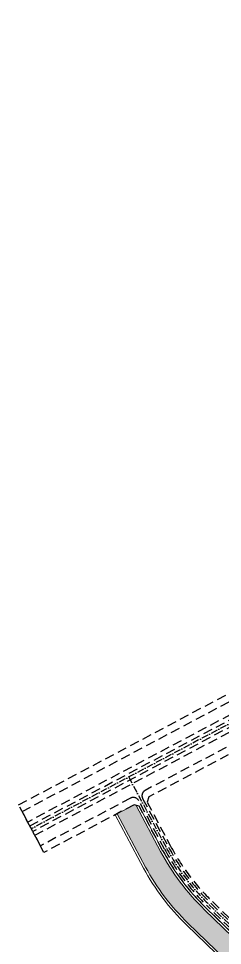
# Model space of a CAD drawing. Header units: metres. Extents: x 566631 to 571261, y 2062953 to 2068466.
# Drawn here: x 567442 to 567714, y 2067196 to 2068434 of the extents above; entities that cross this region are included whole.
import ezdxf

# ---------------------------------------------------------------- set-up
doc = ezdxf.new("R2010")
doc.units = ezdxf.units.M
doc.linetypes.add('ACAD_ISO10W100', pattern=[18.5, 12, -3, 0.5, -3])
doc.linetypes.add('HIDDEN', pattern=[0.375, 0.25, -0.125])
doc.layers.add('datKeSog', color=251, linetype='CONTINUOUS', lineweight=13)
doc.layers.add('datMatNc', color=150, linetype='CONTINUOUS', lineweight=13)
for name, color, linetype in [('hacth sdd', 8, 'CONTINUOUS'), ('LogDg phu', 7, 'CONTINUOUS'), ('TimDg', 222, 'CONTINUOUS'), ('ViaHeSphu', 32, 'CONTINUOUS')]:
    doc.layers.add(name, color=color, linetype=linetype)

msp = doc.modelspace()

# ---------------------------------------------------------------- hatches: boundary and pattern name
at = {"layer": 'hacth sdd'}
h = msp.add_hatch(dxfattribs=at)
h.set_pattern_fill('DASH', color=152, scale=0.5, style=0)
h.set_pattern_definition([(0, (0, 0), (1.5875, 1.5875), [1.5875, -1.5875])])
edge = h.paths.add_edge_path()
edge.add_line((568089.4094906903, 2066606.831562368), (568096.5534857743, 2066646.555895337))
edge.add_arc((568006.9902945282, 2066662.662874363), 90.99999999747935, 349.8049466083057, 354.593269157797)
edge.add_line((568097.5854266373, 2066654.088375097), (568099.9712974422, 2066679.296643715))
edge.add_arc((568009.3761653308, 2066687.871142982), 90.99999999981577, 354.5932691577892, 369.1421477394828)
edge.add_line((568099.2202101543, 2066702.329621799), (568098.6472853306, 2066705.889739305))
edge.add_arc((568048.2951283458, 2066697.786635786), 50.99999999661144, 9.142147746888547, 24.27248815783677)
edge.add_line((568094.7867675783, 2066718.751546497), (568044.0837223955, 2066831.190264559))
edge.add_arc((568189.0282447147, 2066896.551456779), 158.9999999964824, 198.0536729360422, 204.2724881581285, ccw=False)
edge.add_line((568037.8563519213, 2066847.276119864), (568032.5747542637, 2066863.479542607))
edge.add_arc((567898.516660653, 2066819.782545717), 140.9999999990662, 18.05367293684977, 27.95123354725435)
edge.add_line((568023.0685674539, 2066885.872049513), (567997.6486762641, 2066933.778233347))
edge.add_arc((567873.0967694623, 2066867.688729551), 140.9999999997684, 27.9512335469934, 42.53662133799664)
edge.add_line((567976.9919672, 2066963.01337425), (567951.3311628575, 2066990.981318418))
edge.add_line((567951.3311628575, 2066990.981318418), (567689.8956428984, 2067243.945485724))
edge.add_arc((567906.8503208783, 2067468.165617967), 312.0000000002941, 207.9784266503596, 225.9434859584289, ccw=False)
edge.add_line((567631.3155397438, 2067321.794226003), (567598.6472911579, 2067383.290113986))
edge.add_line((567598.6472911579, 2067383.290113986), (567595.9427644068, 2067384.11808443))
edge.add_line((567595.9427644068, 2067384.11808443), (567573.44567074, 2067372.167030913))
edge.add_line((567573.44567074, 2067372.167030913), (567611.3271069421, 2067300.85765076))
edge.add_arc((567876.2643964944, 2067441.599373803), 300.0000000005672, 207.9784266505278, 225.9434859586242)
edge.add_line((567667.6541292066, 2067226.0030928), (567890.3890136704, 2067010.485535789))
edge.add_line((567890.3890136704, 2067010.485535789), (567955.4795541393, 2066935.546288197))
edge.add_arc((567872.0548541446, 2066863.08547513), 110.4999999977253, 28.05827048332219, 40.97684428070818, ccw=False)
edge.add_line((567969.5677535841, 2066915.061281448), (568054.6304946976, 2066755.473290268))
edge.add_arc((567957.1175952578, 2066703.497483949), 110.4999999984394, -4.937905462087315, 28.058270483798083, ccw=False)
edge.add_line((568067.2074820693, 2066693.986079136), (568053.8780515629, 2066539.704401028))
edge.add_line((568053.8780515629, 2066539.704401028), (568053.3664489492, 2066526.851457733))
edge.add_line((568053.3664489492, 2066526.851457733), (568058.1642466432, 2066521.895486345))
edge.add_line((568058.1642466432, 2066521.895486345), (568077.6576209503, 2066522.03881998))
edge.add_line((568077.6576209503, 2066522.03881998), (568081.7841965083, 2066526.06377207))
edge.add_line((568081.7841965083, 2066526.06377207), (568082.0970106234, 2066535.749517252))
edge.add_arc((568290.9880967231, 2066529.003099807), 209.0000000005824, 173.5977105298602, 178.150199018571, ccw=False)
edge.add_line((568083.291532704, 2066552.30840596), (568089.4094906903, 2066606.831562368))

# ---------------------------------------------------------------- linework, layer by layer
at = {"layer": 'datKeSog'}
msp.add_lwpolyline([(567953.4813822815, 2066993.075242072), (567691.9817455711, 2067246.101448534, -0.0785483068176893), (567633.96491264, 2067323.201643232), (567602.7040812839, 2067382.048158321), (567598.6472911579, 2067383.290113986), (567631.3155397444, 2067321.794226002, 0.07854830681785392), (567689.8956428984, 2067243.945485724), (567951.331162859, 2066990.981318422)], format="xyb", dxfattribs=at)
msp.add_lwpolyline([(567573.4456707399, 2067372.167030912), (567570.7962978446, 2067370.759613682), (567608.6777340465, 2067299.45023353, 0.07854830681870029), (567665.5680265334, 2067223.84712999), (567888.2094084307, 2067008.420045763), (567953.2146301575, 2066933.579026304, -0.05642768786353271), (567966.9203445495, 2066913.650173584), (568051.9830856629, 2066754.062182404, -0.1449760631686074), (568064.2186163638, 2066694.244307321), (568050.8831939668, 2066539.893275991), (568050.4826454618, 2066529.830334393), (568053.3664489493, 2066526.851457733), (568053.878051563, 2066539.704401027), (568067.2074820693, 2066693.986079137, 0.1449760631665236), (568054.6304946976, 2066755.473290268), (567969.5677535838, 2066915.061281449, 0.05642768786245987), (567955.4795541393, 2066935.546288197), (567890.3890136726, 2067010.48553579), (567667.6541292054, 2067226.003092801, -0.07854830681780736), (567611.3271069421, 2067300.85765076)], format="xyb", close=True, dxfattribs=at)
at = {"layer": 'datMatNc'}
msp.add_lwpolyline([(567951.3311628575, 2066990.981318418), (567689.8956428984, 2067243.945485724, -0.07854830681910788), (567631.3155397438, 2067321.794226003), (567598.6472911579, 2067383.290113986), (567595.9427644068, 2067384.11808443), (567573.44567074, 2067372.167030913), (567611.3271069421, 2067300.85765076, 0.07854830681919123), (567667.6541292066, 2067226.0030928), (567890.3890136704, 2067010.485535789)], format="xyb", dxfattribs=at)
at = {"layer": 'LogDg phu', "linetype": 'HIDDEN', "ltscale": 50}
for points in [[(568138.9654408175, 2067724.673946846), (567454.278081313, 2067360.949841094), (567446.7718560821, 2067375.079829873), (568112.6813174268, 2067728.828617518, 0.383087992672182)], [(567940.2346990369, 2067010.067159164), (567694.0678482584, 2067248.25741133, -0.0785483068464243), (567636.6142855354, 2067324.609060463), (567602.0694806462, 2067389.637445631, 0.4142135623633516), (567591.251373644, 2067392.949327405), (567471.1670880802, 2067329.157366344), (567463.6608628493, 2067343.287355123), (568146.4434799729, 2067705.999611147)], [(568084.8612063822, 2067351.835601005, 0.3857000129483844), (568089.3594234255, 2067361.59269972), (568012.955237145, 2067604.913335437, 0.4692103096837983), (568000.1463557569, 2067610.165199229), (567610.6801082082, 2067403.270387099, 0.4142135623790936), (567607.3682264346, 2067392.452280097), (567641.9130313266, 2067327.423894923, 0.0785483068464029), (567698.240053604, 2067252.56933695), (567737.7776825039, 2067214.312854538, 0.2968628235798705), (567746.3478648246, 2067212.648823803), (567992.3687021811, 2067312.448867513), (568084.8612063822, 2067351.835601004)]]:
    msp.add_lwpolyline(points, format="xyb", dxfattribs=at)
at = {"layer": 'TimDg', "linetype": 'ACAD_ISO10W100', "ltscale": 0.75}
msp.add_lwpolyline([(569495.4277969634, 2068433.939334007), (567458.9694720813, 2067352.118598108)], dxfattribs=at)
msp.add_lwpolyline([(567588.749073036, 2067421.106952984), (567639.2636584309, 2067326.016477693, 0.07854830681781938), (567696.1539509171, 2067250.413374154), (567957.7818211265, 2066997.263089371)], format="xyb", dxfattribs=at)
at = {"layer": 'ViaHeSphu', "linetype": 'HIDDEN', "ltscale": 50}
msp.add_lwpolyline([(567953.4813822815, 2066993.075242072), (567691.9817455711, 2067246.101448534, -0.0785483068176893), (567633.96491264, 2067323.201643232), (567602.7040812839, 2067382.048158321), (567595.9427644073, 2067384.11808443), (567475.8584788464, 2067320.326123363), (567442.0804653161, 2067383.911072855), (568113.2911110886, 2067740.475990427)], format="xyb", dxfattribs=at)
msp.add_lwpolyline([(568141.1153770746, 2067719.305075332), (568144.2935437157, 2067711.36848266), (567460.9633131578, 2067348.36531984), (567456.9756310049, 2067355.871876377)], close=True, dxfattribs=at)
msp.add_lwpolyline([(568083.28213305, 2067360.918965924), (568008.8661506315, 2067597.907867092), (568002.9526097538, 2067600.332521539), (567615.3714989743, 2067394.439144119), (567613.3015728659, 2067387.677827243), (567644.5624042221, 2067328.831312154, 0.0785483068178036), (567700.3261562628, 2067254.725299774), (567737.8242824278, 2067218.442233639), (567746.0508443369, 2067216.844922014), (567990.8331924023, 2067316.14256403), (568080.1797851233, 2067354.189651913)], format="xyb", close=True, dxfattribs=at)

doc.saveas('drawing.dxf')
